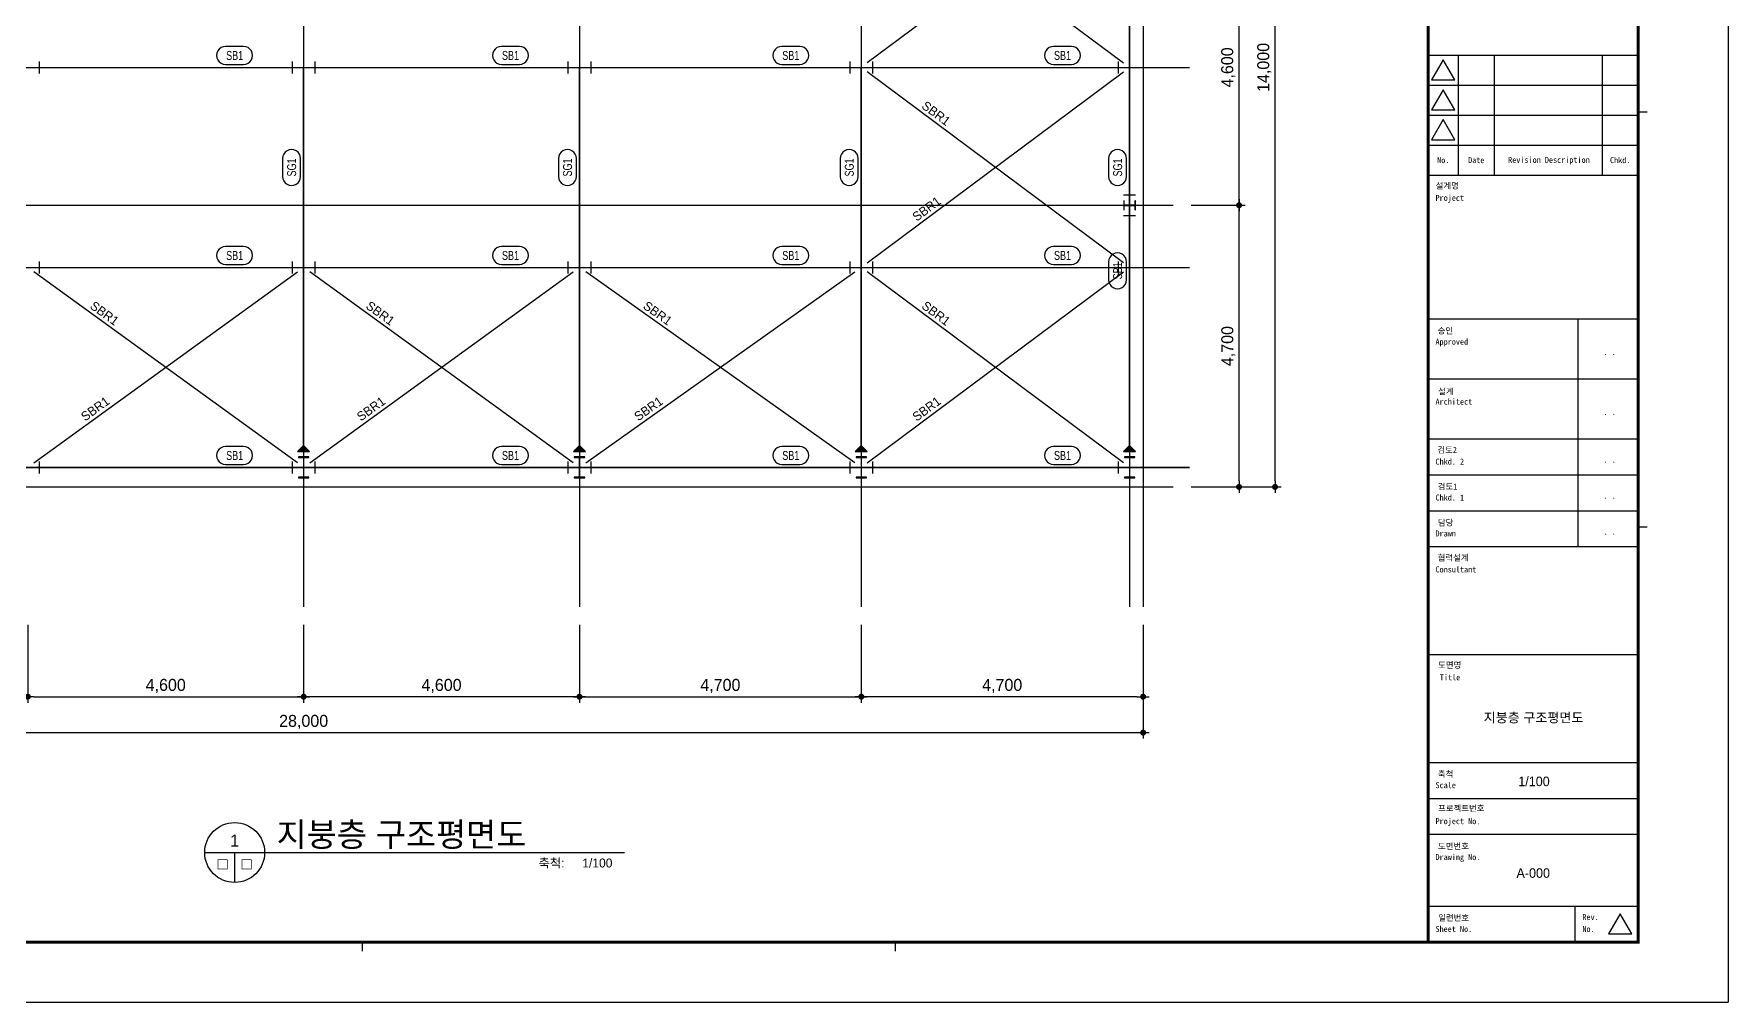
# Model space of a CAD drawing. Header units: millimetres. Extents: x 1296959 to 4552731, y -1798654 to -1542890.
# Drawn here: x 4440376 to 4468631, y -1631990 to -1615833 of the extents above; entities that cross this region are included whole.
import ezdxf
from ezdxf.enums import TextEntityAlignment as Align

# ---------------------------------------------------------------- set-up
doc = ezdxf.new("R2010")
doc.units = ezdxf.units.MM
doc.header["$LTSCALE"] = 100
doc.header["$PDMODE"] = 3
doc.header["$PDSIZE"] = 500
doc.linetypes.add('CEN', pattern=[62, 60, -1, 0, -1])
for name, color, linetype in [('G-AXIS-CEN', 1, 'CEN'), ('G-AXIS-DIM', 7, 'Continuous'), ('G-VIEW TITLE-SYM', 7, 'Continuous'), ('INDEX', 7, 'Continuous'), ('S-BRACE-ELE', 70, 'Continuous'), ('S-BRACE-SYM', 7, 'Continuous'), ('S-SBEAM SINGLE-LIN', 2, 'Continuous'), ('S-SBEAM-ELE', 7, 'Continuous'), ('S-SBEAM-SYM', 7, 'Continuous'), ('S-SCOLM-ELE', 7, 'Continuous'), ('지시선', 1, 'Continuous')]:
    doc.layers.add(name, color=color, linetype=linetype)
doc.layers.add('G-REGION-VIEW', color=145, linetype='Continuous', plot=False)
doc.styles.add('TEXT', font='')
doc.styles.add('나눔고딕', font='나눔고딕.ttf')
doc.styles.add('돋움체', font='gulim.ttc')
doc.styles.get('TEXT').set_extended_font_data('DotumChe')
doc.dimstyles.new('G-AXIS-DIM', dxfattribs={"dimtxt": 2, "dimasz": 1, "dimexe": 1, "dimexo": 1, "dimgap": 0.5, "dimtad": 1, "dimdec": 0, "dimzin": 0, "dimdsep": 46, "dimlunit": 6, "dimtxsty": '나눔고딕', "dimblk": 'DOT1', "dimcen": 1, "dimclrt": 3, "dimadec": 0, "dimazin": 0, "dimtfac": 1, "dimtdec": 0, "dimtix": 1, "dimtmove": 2, "dimatfit": 0, "dimfxl": 1, "dimtolj": 1, "dimtzin": 0, "dimarcsym": 2})

# ---------------------------------------------------------------- blocks, each defined once
blk = doc.blocks.new('DOT1')
blk.add_line((-1, 0), (1, 0))
at = {"color": 0, "linetype": 'ByBlock', "const_width": 0.5}
blk.add_lwpolyline([(-0.25, 0, 1), (0.25, 0, 1)], format="xyb", close=True, dxfattribs=at)
blk = doc.blocks.new('*D228')
at = {"layer": 'Defpoints', "color": 0, "transparency": 16777216}
for p in [(4430875, -1625593), (4458875, -1625593), (4458875, -1627493)]:
    blk.add_point(p, dxfattribs=at)
at = {"layer": 'G-AXIS-DIM', "color": 0, "lineweight": -2, "ltscale": 100, "transparency": 16777216}
for p, q in [((4430875, -1625693), (4430875, -1627593)), ((4458875, -1625693), (4458875, -1627593)), ((4430975, -1627493), (4458775, -1627493))]:
    blk.add_line(p, q, dxfattribs=at)
at = {"layer": 'G-AXIS-DIM', "color": 0, "linetype": 'ByBlock', "lineweight": -2, "transparency": 16777216, "xscale": 100, "yscale": 100, "zscale": 100, "rotation": 180}
blk.add_blockref('DOT1', (4430875, -1627493), dxfattribs=at)
at = {"layer": 'G-AXIS-DIM', "color": 0, "linetype": 'ByBlock', "lineweight": -2, "transparency": 16777216, "xscale": 100, "yscale": 100, "zscale": 100}
blk.add_blockref('DOT1', (4458875, -1627493), dxfattribs=at)
at = {"layer": 'G-AXIS-DIM', "color": 3, "transparency": 16777216, "insert": (4444875, -1627315), "char_height": 200, "attachment_point": 5, "style": '나눔고딕'}
blk.add_mtext('\\A1;28,000', dxfattribs=at)
blk = doc.blocks.new('*D232')
at = {"layer": 'Defpoints', "color": 0, "transparency": 16777216}
for p in [(4459575, -1609393), (4461075, -1609393), (4459575, -1623393)]:
    blk.add_point(p, dxfattribs=at)
at = {"layer": 'G-AXIS-DIM', "color": 0, "lineweight": -2, "ltscale": 100, "transparency": 16777216}
for p, q in [((4459675, -1609393), (4461175, -1609393)), ((4461075, -1623293), (4461075, -1609493)), ((4459675, -1623393), (4461175, -1623393))]:
    blk.add_line(p, q, dxfattribs=at)
at = {"layer": 'G-AXIS-DIM', "color": 0, "linetype": 'ByBlock', "lineweight": -2, "transparency": 16777216, "xscale": 100, "yscale": 100, "zscale": 100}
for p, rotation in [((4461075, -1609393), 90), ((4461075, -1623393), 270)]:
    blk.add_blockref('DOT1', p, dxfattribs=dict(at, rotation=rotation))
at = {"layer": 'G-AXIS-DIM', "color": 3, "transparency": 16777216, "insert": (4460897, -1616393), "char_height": 200, "attachment_point": 5, "rotation": 90, "style": '나눔고딕'}
blk.add_mtext('\\A1;14,000', dxfattribs=at)
blk = doc.blocks.new('*D237')
at = {"layer": 'Defpoints', "color": 0, "transparency": 16777216}
for p in [(4440275, -1625593), (4444875, -1625593), (4444875, -1626893)]:
    blk.add_point(p, dxfattribs=at)
at = {"layer": 'G-AXIS-DIM', "color": 0, "lineweight": -2, "ltscale": 100, "transparency": 16777216}
for p, q in [((4440275, -1625693), (4440275, -1626993)), ((4444875, -1625693), (4444875, -1626993)), ((4440375, -1626893), (4444775, -1626893))]:
    blk.add_line(p, q, dxfattribs=at)
at = {"layer": 'G-AXIS-DIM', "color": 0, "linetype": 'ByBlock', "lineweight": -2, "transparency": 16777216, "xscale": 100, "yscale": 100, "zscale": 100, "rotation": 180}
blk.add_blockref('DOT1', (4440275, -1626893), dxfattribs=at)
at = {"layer": 'G-AXIS-DIM', "color": 0, "linetype": 'ByBlock', "lineweight": -2, "transparency": 16777216, "xscale": 100, "yscale": 100, "zscale": 100}
blk.add_blockref('DOT1', (4444875, -1626893), dxfattribs=at)
at = {"layer": 'G-AXIS-DIM', "color": 3, "transparency": 16777216, "insert": (4442575, -1626715), "char_height": 200, "attachment_point": 5, "style": '나눔고딕'}
blk.add_mtext('\\A1;4,600', dxfattribs=at)
blk = doc.blocks.new('*D238')
at = {"layer": 'Defpoints', "color": 0, "transparency": 16777216}
for p in [(4449475, -1625593), (4454175, -1625593), (4454175, -1626893)]:
    blk.add_point(p, dxfattribs=at)
at = {"layer": 'G-AXIS-DIM', "color": 0, "lineweight": -2, "ltscale": 100, "transparency": 16777216}
for p, q in [((4449475, -1625693), (4449475, -1626993)), ((4454175, -1625693), (4454175, -1626993)), ((4449575, -1626893), (4454075, -1626893))]:
    blk.add_line(p, q, dxfattribs=at)
at = {"layer": 'G-AXIS-DIM', "color": 0, "linetype": 'ByBlock', "lineweight": -2, "transparency": 16777216, "xscale": 100, "yscale": 100, "zscale": 100, "rotation": 180}
blk.add_blockref('DOT1', (4449475, -1626893), dxfattribs=at)
at = {"layer": 'G-AXIS-DIM', "color": 0, "linetype": 'ByBlock', "lineweight": -2, "transparency": 16777216, "xscale": 100, "yscale": 100, "zscale": 100}
blk.add_blockref('DOT1', (4454175, -1626893), dxfattribs=at)
at = {"layer": 'G-AXIS-DIM', "color": 3, "transparency": 16777216, "insert": (4451825, -1626715), "char_height": 200, "attachment_point": 5, "style": '나눔고딕'}
blk.add_mtext('\\A1;4,700', dxfattribs=at)
blk = doc.blocks.new('*D239')
at = {"layer": 'Defpoints', "color": 0, "transparency": 16777216}
for p in [(4454175, -1625593), (4458875, -1625593), (4454175, -1626893)]:
    blk.add_point(p, dxfattribs=at)
at = {"layer": 'G-AXIS-DIM', "color": 0, "lineweight": -2, "ltscale": 100, "transparency": 16777216}
for p, q in [((4454175, -1625693), (4454175, -1626993)), ((4458875, -1625693), (4458875, -1626993)), ((4458775, -1626893), (4454275, -1626893))]:
    blk.add_line(p, q, dxfattribs=at)
at = {"layer": 'G-AXIS-DIM', "color": 0, "linetype": 'ByBlock', "lineweight": -2, "transparency": 16777216, "xscale": 100, "yscale": 100, "zscale": 100, "rotation": 180}
blk.add_blockref('DOT1', (4454175, -1626893), dxfattribs=at)
at = {"layer": 'G-AXIS-DIM', "color": 0, "linetype": 'ByBlock', "lineweight": -2, "transparency": 16777216, "xscale": 100, "yscale": 100, "zscale": 100}
blk.add_blockref('DOT1', (4458875, -1626893), dxfattribs=at)
at = {"layer": 'G-AXIS-DIM', "color": 3, "transparency": 16777216, "insert": (4456525, -1626715), "char_height": 200, "attachment_point": 5, "style": '나눔고딕'}
blk.add_mtext('\\A1;4,700', dxfattribs=at)
blk = doc.blocks.new('*D240')
at = {"layer": 'Defpoints', "color": 0, "transparency": 16777216}
for p in [(4444875, -1625593), (4449475, -1625593), (4444875, -1626893)]:
    blk.add_point(p, dxfattribs=at)
at = {"layer": 'G-AXIS-DIM', "color": 0, "lineweight": -2, "ltscale": 100, "transparency": 16777216}
for p, q in [((4444875, -1625693), (4444875, -1626993)), ((4449475, -1625693), (4449475, -1626993)), ((4449375, -1626893), (4444975, -1626893))]:
    blk.add_line(p, q, dxfattribs=at)
at = {"layer": 'G-AXIS-DIM', "color": 0, "linetype": 'ByBlock', "lineweight": -2, "transparency": 16777216, "xscale": 100, "yscale": 100, "zscale": 100, "rotation": 180}
blk.add_blockref('DOT1', (4444875, -1626893), dxfattribs=at)
at = {"layer": 'G-AXIS-DIM', "color": 0, "linetype": 'ByBlock', "lineweight": -2, "transparency": 16777216, "xscale": 100, "yscale": 100, "zscale": 100}
blk.add_blockref('DOT1', (4449475, -1626893), dxfattribs=at)
at = {"layer": 'G-AXIS-DIM', "color": 3, "transparency": 16777216, "insert": (4447175, -1626715), "char_height": 200, "attachment_point": 5, "style": '나눔고딕'}
blk.add_mtext('\\A1;4,600', dxfattribs=at)
blk = doc.blocks.new('*D241')
at = {"layer": 'Defpoints', "color": 0, "transparency": 16777216}
for p in [(4459575, -1614093), (4460475, -1614093), (4459575, -1618693)]:
    blk.add_point(p, dxfattribs=at)
at = {"layer": 'G-AXIS-DIM', "color": 0, "lineweight": -2, "ltscale": 100, "transparency": 16777216}
for p, q in [((4459675, -1614093), (4460575, -1614093)), ((4460475, -1618593), (4460475, -1614193)), ((4459675, -1618693), (4460575, -1618693))]:
    blk.add_line(p, q, dxfattribs=at)
at = {"layer": 'G-AXIS-DIM', "color": 0, "linetype": 'ByBlock', "lineweight": -2, "transparency": 16777216, "xscale": 100, "yscale": 100, "zscale": 100}
for p, rotation in [((4460475, -1614093), 90), ((4460475, -1618693), 270)]:
    blk.add_blockref('DOT1', p, dxfattribs=dict(at, rotation=rotation))
at = {"layer": 'G-AXIS-DIM', "color": 3, "transparency": 16777216, "insert": (4460296, -1616393), "char_height": 200, "attachment_point": 5, "rotation": 90, "style": '나눔고딕'}
blk.add_mtext('\\A1;4,600', dxfattribs=at)
blk = doc.blocks.new('*D242')
at = {"layer": 'Defpoints', "color": 0, "transparency": 16777216}
for p in [(4459575, -1618693), (4460475, -1618693), (4459575, -1623393)]:
    blk.add_point(p, dxfattribs=at)
at = {"layer": 'G-AXIS-DIM', "color": 0, "lineweight": -2, "ltscale": 100, "transparency": 16777216}
for p, q in [((4459675, -1618693), (4460575, -1618693)), ((4460475, -1623293), (4460475, -1618793)), ((4459675, -1623393), (4460575, -1623393))]:
    blk.add_line(p, q, dxfattribs=at)
at = {"layer": 'G-AXIS-DIM', "color": 0, "linetype": 'ByBlock', "lineweight": -2, "transparency": 16777216, "xscale": 100, "yscale": 100, "zscale": 100}
for p, rotation in [((4460475, -1618693), 90), ((4460475, -1623393), 270)]:
    blk.add_blockref('DOT1', p, dxfattribs=dict(at, rotation=rotation))
at = {"layer": 'G-AXIS-DIM', "color": 3, "transparency": 16777216, "insert": (4460297, -1621043), "char_height": 200, "attachment_point": 5, "rotation": 90, "style": '나눔고딕'}
blk.add_mtext('\\A1;4,700', dxfattribs=at)
blk = doc.blocks.new('S-SYMBLOCK FRAENDREL-SINGLE-FIX-00', base_point=(129850, 24300))
at = {"layer": 'S-SBEAM-SYM', "ltscale": 100}
h = blk.add_hatch(color=256, dxfattribs=at)
h.dxf.hatch_style = 1
h.paths.add_polyline_path([(129850, 24300), (129750, 24400), (129750, 24200)])
at = {"layer": 'S-SBEAM-ELE', "ltscale": 100}
blk.add_lwpolyline([(129850, 24300), (129750, 24400), (129750, 24200), (129850, 24300)], dxfattribs=at)
blk = doc.blocks.new('S-FRAENDREL-SINGLE-PIN-SYM 01', base_point=(129750, 23768))
at = {"layer": '지시선', "ltscale": 100}
blk.add_line((129750, 23868), (129750, 23668), dxfattribs=at)
blk = doc.blocks.new('S-MEMBER GROUP-SYM 03', base_point=(33216.66, -59858.99))
blk.add_lwpolyline([(33215.16, -59860.49), (33218.15, -59860.49, 1.003005), (33218.15, -59857.49), (33215.16, -59857.49, 1.003005), (33215.16, -59860.49, 1)], format="xyb")
at = {"color": 3, "style": '나눔고딕', "width": 0.75}
blk.add_attdef('□', text='', height=1.5, dxfattribs=at).set_placement((33216.66, -59858.99), align=Align.MIDDLE_CENTER)
blk = doc.blocks.new('S-MEMBER GROUP-SYM 11', base_point=(59725, 17575))
at = {"color": 3, "ltscale": 10000, "style": '나눔고딕'}
blk.add_attdef('□', text='', height=1.5, dxfattribs=at).set_placement((59725, 17575), align=Align.MIDDLE_CENTER)
blk = doc.blocks.new('G-VIEW TITLE-SYM 03', base_point=(235, 70))
for p, q in [((230, 70), (240, 70)), ((235, 70), (235, 65)), ((240, 70), (300, 70))]:
    blk.add_line(p, q)
blk.add_circle((235, 70), 5)
at = {"color": 3, "linetype": 'Continuous', "style": '나눔고딕'}
blk.add_text('축척:', height=1.5, dxfattribs=at).set_placement((290, 69), align=Align.TOP_RIGHT)
blk.add_attdef('ㅁㅁㅁㅁ', (242, 71), '', height=4, dxfattribs=at)
for height, p in [(2, (235, 72)), (1.5, (233, 68)), (1.5, (237, 68))]:
    blk.add_attdef('ㅁㅁ', text='', height=height, dxfattribs=at).set_placement(p, align=Align.MIDDLE_CENTER)
blk.add_attdef('ㅁㅁ', text='', height=1.5, dxfattribs=at).set_placement((298, 69), align=Align.TOP_RIGHT)

msp = doc.modelspace()

# ---------------------------------------------------------------- linework, layer by layer
at = {"color": 5}
for p in [(4468630.99, -1602289.74), (4426580.99, -1631989.74)]:
    msp.add_line(p, (4468630.99, -1631989.74), dxfattribs=at)
for p, q in [((4463630.99, -1616189.74), (4467130.99, -1616189.74)), ((4463880.99, -1616264.74), (4463685.99, -1616601.74)), ((4464075.99, -1616601.74), (4463880.99, -1616264.74)), ((4464130.99, -1616189.74), (4464130.99, -1618189.74)), ((4464730.99, -1616189.74), (4464730.99, -1618189.74)), ((4466530.99, -1616189.74), (4466530.99, -1618189.74)), ((4463630.99, -1616689.74), (4467130.99, -1616689.74)), ((4463685.99, -1616601.74), (4464075.99, -1616601.74)), ((4463880.99, -1616764.74), (4463685.99, -1617101.74)), ((4464075.99, -1617101.74), (4463880.99, -1616764.74)), ((4463630.99, -1617189.74), (4467130.99, -1617189.74)), ((4463685.99, -1617101.74), (4464075.99, -1617101.74)), ((4463880.99, -1617264.74), (4463685.99, -1617601.74)), ((4464075.99, -1617601.74), (4463880.99, -1617264.74)), ((4467280.99, -1617139.74), (4467130.99, -1617139.74)), ((4463630.99, -1617689.74), (4467130.99, -1617689.74)), ((4463685.99, -1617601.74), (4464075.99, -1617601.74)), ((4463630.99, -1618189.74), (4467130.99, -1618189.74)), ((4463630.99, -1620589.74), (4467130.99, -1620589.74)), ((4466130.99, -1624389.74), (4466130.99, -1620589.74)), ((4463630.99, -1621589.74), (4467130.99, -1621589.74)), ((4463630.99, -1622589.74), (4467130.99, -1622589.74)), ((4463630.99, -1623189.74), (4467130.99, -1623189.74)), ((4463630.99, -1623789.74), (4467130.99, -1623789.74)), ((4467280.99, -1624064.74), (4467130.99, -1624064.74)), ((4463630.99, -1624389.74), (4467130.99, -1624389.74)), ((4463630.99, -1626189.74), (4467130.99, -1626189.74)), ((4463630.99, -1627989.74), (4467130.99, -1627989.74)), ((4463630.99, -1628589.74), (4467130.99, -1628589.74)), ((4463630.99, -1629189.74), (4467130.99, -1629189.74)), ((4463630.99, -1630389.74), (4467130.99, -1630389.74)), ((4466080.99, -1630989.74), (4466080.99, -1630389.74)), ((4466830.99, -1630514.74), (4466635.99, -1630851.74)), ((4467025.99, -1630851.74), (4466830.99, -1630514.74)), ((4466635.99, -1630851.74), (4467025.99, -1630851.74)), ((4445855.99, -1631139.74), (4445855.99, -1630989.74)), ((4454743.99, -1631139.74), (4454743.99, -1630989.74))]:
    msp.add_line(p, q)
at = {"color": 3, "const_width": 50}
msp.add_lwpolyline([(4467130.99, -1630989.74), (4428080.99, -1630989.74), (4428080.99, -1603289.74), (4467130.99, -1603289.74)], close=True, dxfattribs=at)
msp.add_lwpolyline([(4463630.99, -1630989.74), (4463630.99, -1603289.74)], dxfattribs=at)
at = {"layer": 'G-AXIS-CEN', "ltscale": 100}
for p, q in [((4444874.56, -1607393.21), (4444874.56, -1625393.21)), ((4449474.56, -1607393.21), (4449474.56, -1625393.21)), ((4454174.56, -1607393.21), (4454174.56, -1625393.21)), ((4458649.56, -1607393.21), (4458649.56, -1625393.21)), ((4458874.56, -1607393.21), (4458874.56, -1625393.21)), ((4458649.56, -1613093.21), (4458649.56, -1619693.21)), ((4434574.56, -1616393.21), (4441274.56, -1616393.21)), ((4439274.56, -1616393.21), (4445874.56, -1616393.21)), ((4443874.56, -1616393.21), (4450474.56, -1616393.21)), ((4448474.56, -1616393.21), (4455174.56, -1616393.21)), ((4453174.56, -1616393.21), (4459649.56, -1616393.21)), ((4458649.56, -1617693.21), (4458649.56, -1624068.21)), ((4430374.56, -1618693.21), (4459374.56, -1618693.21)), ((4434574.56, -1619730.71), (4441274.56, -1619730.71)), ((4439274.56, -1619730.71), (4445874.56, -1619730.71)), ((4443874.56, -1619730.71), (4450474.56, -1619730.71)), ((4448474.56, -1619730.71), (4455174.56, -1619730.71)), ((4453174.56, -1619730.71), (4459649.56, -1619730.71)), ((4430374.56, -1623068.21), (4459374.56, -1623068.21)), ((4434574.56, -1623068.21), (4441274.56, -1623068.21)), ((4441274.56, -1623068.21), (4434574.56, -1623068.21)), ((4439274.56, -1623068.21), (4445874.56, -1623068.21)), ((4445874.56, -1623068.21), (4439274.56, -1623068.21)), ((4443874.56, -1623068.21), (4450474.56, -1623068.21)), ((4450474.56, -1623068.21), (4443874.56, -1623068.21)), ((4448474.56, -1623068.21), (4455174.56, -1623068.21)), ((4455174.56, -1623068.21), (4448474.56, -1623068.21)), ((4453174.56, -1623068.21), (4459649.56, -1623068.21)), ((4459649.56, -1623068.21), (4453174.56, -1623068.21)), ((4430374.56, -1623393.21), (4459374.56, -1623393.21))]:
    msp.add_line(p, q, dxfattribs=at)
at = {"layer": 'G-REGION-VIEW', "ltscale": 100}
msp.add_lwpolyline([(4428080.99, -1630989.74), (4467130.99, -1630989.74), (4467130.99, -1603289.74), (4428080.99, -1603289.74)], close=True, dxfattribs=at)
at = {"layer": 'S-BRACE-ELE', "ltscale": 100}
for p, q in [((4458549, -1613130.71), (4454275.12, -1616318.21)), ((4454275.12, -1613130.71), (4458549, -1616318.21)), ((4458549, -1619655.71), (4454275.12, -1616468.21)), ((4454275.12, -1619655.71), (4458549, -1616468.21)), ((4444771.19, -1622993.21), (4440377.93, -1619805.71)), ((4440377.93, -1622993.21), (4444771.19, -1619805.71)), ((4444977.93, -1622993.21), (4449371.19, -1619805.71)), ((4449371.19, -1622993.21), (4444977.93, -1619805.71)), ((4454068.94, -1622993.21), (4449580.18, -1619805.71)), ((4449580.18, -1622993.21), (4454068.94, -1619805.71)), ((4454275.12, -1622993.21), (4458549, -1619805.71)), ((4458549, -1622993.21), (4454275.12, -1619805.71))]:
    msp.add_line(p, q, dxfattribs=at)
at = {"layer": 'S-SBEAM SINGLE-LIN', "ltscale": 100}
for p, q in [((4444874.56, -1610086.31), (4444874.56, -1616393.21)), ((4449474.56, -1610086.31), (4449474.56, -1616393.21)), ((4454174.56, -1610086.31), (4454174.56, -1616393.21)), ((4458649.56, -1610086.31), (4458649.56, -1616393.21)), ((4458649.56, -1618518.21), (4458649.56, -1614268.21)), ((4440462.06, -1616393.21), (4444687.06, -1616393.21)), ((4444874.56, -1622700.11), (4444874.56, -1616393.21)), ((4445062.06, -1616393.21), (4449287.06, -1616393.21)), ((4449474.56, -1622700.11), (4449474.56, -1616393.21)), ((4449662.06, -1616393.21), (4453987.06, -1616393.21)), ((4454174.56, -1622700.11), (4454174.56, -1616393.21)), ((4454362.06, -1616393.21), (4458462.06, -1616393.21)), ((4458649.56, -1622700.11), (4458649.56, -1616393.21)), ((4458649.56, -1622793.21), (4458649.56, -1618868.21)), ((4440462.06, -1619730.71), (4444687.06, -1619730.71)), ((4445062.06, -1619730.71), (4449287.06, -1619730.71)), ((4449662.06, -1619730.71), (4453987.06, -1619730.71)), ((4454362.06, -1619730.71), (4458462.06, -1619730.71)), ((4440462.06, -1623068.21), (4444687.06, -1623068.21)), ((4440462.06, -1623068.21), (4444687.06, -1623068.21)), ((4445062.06, -1623068.21), (4449287.06, -1623068.21)), ((4445062.06, -1623068.21), (4449287.06, -1623068.21)), ((4449662.06, -1623068.21), (4453987.06, -1623068.21)), ((4449662.06, -1623068.21), (4453987.06, -1623068.21)), ((4454362.06, -1623068.21), (4458462.06, -1623068.21)), ((4454362.06, -1623068.21), (4458462.06, -1623068.21))]:
    msp.add_line(p, q, dxfattribs=at)
at = {"layer": 'S-SCOLM-ELE', "ltscale": 100}
for p, q in [((4458561.56, -1618618.21), (4458552.56, -1618618.21)), ((4458552.56, -1618618.21), (4458552.56, -1618768.21)), ((4458561.56, -1618690.21), (4458561.56, -1618618.21)), ((4458737.56, -1618690.21), (4458561.56, -1618690.21)), ((4458561.56, -1618696.21), (4458737.56, -1618696.21)), ((4458561.56, -1618768.21), (4458561.56, -1618696.21)), ((4458746.56, -1618618.21), (4458737.56, -1618618.21)), ((4458737.56, -1618618.21), (4458737.56, -1618690.21)), ((4458737.56, -1618696.21), (4458737.56, -1618768.21)), ((4458746.56, -1618768.21), (4458746.56, -1618618.21)), ((4458552.56, -1618768.21), (4458561.56, -1618768.21)), ((4458737.56, -1618768.21), (4458746.56, -1618768.21)), ((4444787.06, -1622893.21), (4444787.06, -1622904.21)), ((4444962.06, -1622893.21), (4444787.06, -1622893.21)), ((4444787.06, -1622904.21), (4444871.06, -1622904.21)), ((4444871.06, -1622904.21), (4444871.06, -1623232.21)), ((4444878.06, -1622904.21), (4444962.06, -1622904.21)), ((4444878.06, -1623232.21), (4444878.06, -1622904.21)), ((4444962.06, -1622904.21), (4444962.06, -1622893.21)), ((4449387.06, -1622893.21), (4449387.06, -1622904.21)), ((4449562.06, -1622893.21), (4449387.06, -1622893.21)), ((4449387.06, -1622904.21), (4449471.06, -1622904.21)), ((4449471.06, -1622904.21), (4449471.06, -1623232.21)), ((4449478.06, -1622904.21), (4449562.06, -1622904.21)), ((4449478.06, -1623232.21), (4449478.06, -1622904.21)), ((4449562.06, -1622904.21), (4449562.06, -1622893.21)), ((4454087.06, -1622893.21), (4454087.06, -1622904.21)), ((4454262.06, -1622893.21), (4454087.06, -1622893.21)), ((4454087.06, -1622904.21), (4454171.06, -1622904.21)), ((4454171.06, -1622904.21), (4454171.06, -1623232.21)), ((4454178.06, -1622904.21), (4454262.06, -1622904.21)), ((4454178.06, -1623232.21), (4454178.06, -1622904.21)), ((4454262.06, -1622904.21), (4454262.06, -1622893.21)), ((4458562.06, -1622893.21), (4458562.06, -1622904.21)), ((4458737.06, -1622893.21), (4458562.06, -1622893.21)), ((4458562.06, -1622904.21), (4458646.06, -1622904.21)), ((4458646.06, -1622904.21), (4458646.06, -1623232.21)), ((4458653.06, -1622904.21), (4458737.06, -1622904.21)), ((4458653.06, -1623232.21), (4458653.06, -1622904.21)), ((4458737.06, -1622904.21), (4458737.06, -1622893.21)), ((4444787.06, -1623232.21), (4444787.06, -1623243.21)), ((4444871.06, -1623232.21), (4444787.06, -1623232.21)), ((4444962.06, -1623232.21), (4444878.06, -1623232.21)), ((4444962.06, -1623243.21), (4444962.06, -1623232.21)), ((4449387.06, -1623232.21), (4449387.06, -1623243.21)), ((4449471.06, -1623232.21), (4449387.06, -1623232.21)), ((4449562.06, -1623232.21), (4449478.06, -1623232.21)), ((4449562.06, -1623243.21), (4449562.06, -1623232.21)), ((4454087.06, -1623232.21), (4454087.06, -1623243.21)), ((4454171.06, -1623232.21), (4454087.06, -1623232.21)), ((4454262.06, -1623232.21), (4454178.06, -1623232.21)), ((4454262.06, -1623243.21), (4454262.06, -1623232.21)), ((4458562.06, -1623232.21), (4458562.06, -1623243.21)), ((4458646.06, -1623232.21), (4458562.06, -1623232.21)), ((4458737.06, -1623232.21), (4458653.06, -1623232.21)), ((4458737.06, -1623243.21), (4458737.06, -1623232.21)), ((4444787.06, -1623243.21), (4444962.06, -1623243.21)), ((4449387.06, -1623243.21), (4449562.06, -1623243.21)), ((4454087.06, -1623243.21), (4454262.06, -1623243.21)), ((4458562.06, -1623243.21), (4458737.06, -1623243.21))]:
    msp.add_line(p, q, dxfattribs=at)

# ---------------------------------------------------------------- block references
at = {"layer": 'G-VIEW TITLE-SYM', "ltscale": 100}
ref = msp.add_blockref('G-VIEW TITLE-SYM 03', (4443724.56, -1629493.21), dxfattribs=dict(at, xscale=100, yscale=100, zscale=100))
ref.add_attrib('ㅁㅁㅁㅁ', '지붕층 구조평면도', (4444424.56, -1629393.21), dxfattribs={"layer": '0', "color": 3, "linetype": 'Continuous', "height": 400, "style": '나눔고딕'})
ref.add_attrib('ㅁㅁ', '1', dxfattribs={"layer": '0', "color": 3, "linetype": 'Continuous', "height": 200, "style": '나눔고딕'}).set_placement((4443724.56, -1629293.21), align=Align.MIDDLE_CENTER)
ref.add_attrib('ㅁㅁ', '□', dxfattribs={"layer": '0', "color": 3, "linetype": 'Continuous', "height": 150, "style": '나눔고딕'}).set_placement((4443524.56, -1629693.21), align=Align.MIDDLE_CENTER)
ref.add_attrib('ㅁㅁ', '□', dxfattribs={"layer": '0', "color": 3, "linetype": 'Continuous', "height": 150, "style": '나눔고딕'}).set_placement((4443924.56, -1629693.21), align=Align.MIDDLE_CENTER)
ref.add_attrib('ㅁㅁ', '1/100', dxfattribs={"layer": '0', "color": 3, "linetype": 'Continuous', "height": 150, "style": '나눔고딕'}).set_placement((4450024.56, -1629593.21), align=Align.TOP_RIGHT)
at = {"layer": 'INDEX', "ltscale": 100, "rotation": 90}
for p in [(4444874.56, -1622700.11), (4449474.56, -1622700.11), (4454174.56, -1622700.11), (4458649.56, -1622700.11)]:
    msp.add_blockref('S-SYMBLOCK FRAENDREL-SINGLE-FIX-00', p, dxfattribs=at)
at = {"layer": 'S-BRACE-SYM', "ltscale": 100}
ref = msp.add_blockref('S-MEMBER GROUP-SYM 11', (4455422.9, -1617158.75), dxfattribs=dict(at, xscale=99.99999999907776, yscale=99.99999999907776, zscale=99.99999999907776, rotation=323.2840539210336))
ref.add_attrib('PD1', 'SBR1', dxfattribs={"layer": '0', "color": 3, "ltscale": 10000, "height": 150, "rotation": 323.284054, "style": '나눔고딕'}).set_placement((4455422.9, -1617158.75), align=Align.MIDDLE_CENTER)
ref = msp.add_blockref('S-MEMBER GROUP-SYM 11', (4455264.29, -1618752.5), dxfattribs=dict(at, xscale=99.9999999990778, yscale=99.9999999990778, zscale=99.9999999990778, rotation=36.71594607896644))
ref.add_attrib('PD1', 'SBR1', dxfattribs={"layer": '0', "color": 3, "ltscale": 10000, "height": 150, "rotation": 36.715946, "style": '나눔고딕'}).set_placement((4455264.29, -1618752.5), align=Align.MIDDLE_CENTER)
ref = msp.add_blockref('S-MEMBER GROUP-SYM 11', (4441554.14, -1620495.22), dxfattribs=dict(at, xscale=100.0000000026521, yscale=100.0000000026521, zscale=100.0000000026521, rotation=324.0374827422983))
ref.add_attrib('PD1', 'SBR1', dxfattribs={"layer": '0', "color": 3, "ltscale": 10000, "height": 150, "rotation": 324.037483, "style": '나눔고딕'}).set_placement((4441554.14, -1620495.22), align=Align.MIDDLE_CENTER)
ref = msp.add_blockref('S-MEMBER GROUP-SYM 11', (4446154.14, -1620495.22), dxfattribs=dict(at, xscale=100.0000000026521, yscale=100.0000000026521, zscale=100.0000000026521, rotation=324.0374827422983))
ref.add_attrib('PD1', 'SBR1', dxfattribs={"layer": '0', "color": 3, "ltscale": 10000, "height": 150, "rotation": 324.037483, "style": '나눔고딕'}).set_placement((4446154.14, -1620495.22), align=Align.MIDDLE_CENTER)
ref = msp.add_blockref('S-MEMBER GROUP-SYM 11', (4450779.17, -1620494.43), dxfattribs=dict(at, xscale=100.000000000706, yscale=100.000000000706, zscale=100.000000000706, rotation=324.621195906156))
ref.add_attrib('PD1', 'SBR1', dxfattribs={"layer": '0', "color": 3, "ltscale": 10000, "height": 150, "rotation": 324.621196, "style": '나눔고딕'}).set_placement((4450779.17, -1620494.43), align=Align.MIDDLE_CENTER)
ref = msp.add_blockref('S-MEMBER GROUP-SYM 11', (4455422.9, -1620496.25), dxfattribs=dict(at, xscale=99.99999999907776, yscale=99.99999999907776, zscale=99.99999999907776, rotation=323.2840539210336))
ref.add_attrib('PD1', 'SBR1', dxfattribs={"layer": '0', "color": 3, "ltscale": 10000, "height": 150, "rotation": 323.284054, "style": '나눔고딕'}).set_placement((4455422.9, -1620496.25), align=Align.MIDDLE_CENTER)
ref = msp.add_blockref('S-MEMBER GROUP-SYM 11', (4441398.35, -1622088.97), dxfattribs=dict(at, xscale=100.0000000025838, yscale=100.0000000025838, zscale=100.0000000025838, rotation=35.96251725764775))
ref.add_attrib('PD1', 'SBR1', dxfattribs={"layer": '0', "color": 3, "ltscale": 10000, "height": 150, "rotation": 35.962517, "style": '나눔고딕'}).set_placement((4441398.35, -1622088.97), align=Align.MIDDLE_CENTER)
ref = msp.add_blockref('S-MEMBER GROUP-SYM 11', (4445998.35, -1622088.97), dxfattribs=dict(at, xscale=100.0000000025838, yscale=100.0000000025838, zscale=100.0000000025838, rotation=35.96251725764775))
ref.add_attrib('PD1', 'SBR1', dxfattribs={"layer": '0', "color": 3, "ltscale": 10000, "height": 150, "rotation": 35.962517, "style": '나눔고딕'}).set_placement((4445998.35, -1622088.97), align=Align.MIDDLE_CENTER)
ref = msp.add_blockref('S-MEMBER GROUP-SYM 11', (4450625.57, -1622088.18), dxfattribs=dict(at, xscale=100.000000000706, yscale=100.000000000706, zscale=100.000000000706, rotation=35.37880409384408))
ref.add_attrib('PD1', 'SBR1', dxfattribs={"layer": '0', "color": 3, "ltscale": 10000, "height": 150, "rotation": 35.378804, "style": '나눔고딕'}).set_placement((4450625.57, -1622088.18), align=Align.MIDDLE_CENTER)
ref = msp.add_blockref('S-MEMBER GROUP-SYM 11', (4455264.29, -1622090), dxfattribs=dict(at, xscale=99.9999999990778, yscale=99.9999999990778, zscale=99.9999999990778, rotation=36.71594607896644))
ref.add_attrib('PD1', 'SBR1', dxfattribs={"layer": '0', "color": 3, "ltscale": 10000, "height": 150, "rotation": 36.715946, "style": '나눔고딕'}).set_placement((4455264.29, -1622090), align=Align.MIDDLE_CENTER)
at = {"layer": 'S-SBEAM-SYM', "ltscale": 100}
ref = msp.add_blockref('S-MEMBER GROUP-SYM 03', (4443724.56, -1616193.21), dxfattribs=dict(at, xscale=100, yscale=100, zscale=100))
ref.add_attrib('FG1', 'SB1', dxfattribs={"layer": '0', "color": 3, "height": 150, "style": '나눔고딕', "width": 0.75}).set_placement((4443724.56, -1616193.21), align=Align.MIDDLE_CENTER)
ref = msp.add_blockref('S-MEMBER GROUP-SYM 03', (4448324.56, -1616193.21), dxfattribs=dict(at, xscale=100, yscale=100, zscale=100))
ref.add_attrib('FG1', 'SB1', dxfattribs={"layer": '0', "color": 3, "height": 150, "style": '나눔고딕', "width": 0.75}).set_placement((4448324.56, -1616193.21), align=Align.MIDDLE_CENTER)
ref = msp.add_blockref('S-MEMBER GROUP-SYM 03', (4452999.56, -1616193.21), dxfattribs=dict(at, xscale=100, yscale=100, zscale=100))
ref.add_attrib('FG1', 'SB1', dxfattribs={"layer": '0', "color": 3, "height": 150, "style": '나눔고딕', "width": 0.75}).set_placement((4452999.56, -1616193.21), align=Align.MIDDLE_CENTER)
ref = msp.add_blockref('S-MEMBER GROUP-SYM 03', (4457530.81, -1616193.21), dxfattribs=dict(at, xscale=100, yscale=100, zscale=100))
ref.add_attrib('FG1', 'SB1', dxfattribs={"layer": '0', "color": 3, "height": 150, "style": '나눔고딕', "width": 0.75}).set_placement((4457530.81, -1616193.21), align=Align.MIDDLE_CENTER)
ref = msp.add_blockref('S-MEMBER GROUP-SYM 03', (4444674.56, -1618061.96), dxfattribs=dict(at, xscale=100, yscale=100, zscale=100, rotation=90))
ref.add_attrib('FG1', 'SG1', dxfattribs={"layer": '0', "color": 3, "height": 150, "rotation": 90, "style": '나눔고딕', "width": 0.75}).set_placement((4444674.56, -1618061.96), align=Align.MIDDLE_CENTER)
ref = msp.add_blockref('S-MEMBER GROUP-SYM 03', (4449274.56, -1618061.96), dxfattribs=dict(at, xscale=100, yscale=100, zscale=100, rotation=90))
ref.add_attrib('FG1', 'SG1', dxfattribs={"layer": '0', "color": 3, "height": 150, "rotation": 90, "style": '나눔고딕', "width": 0.75}).set_placement((4449274.56, -1618061.96), align=Align.MIDDLE_CENTER)
ref = msp.add_blockref('S-MEMBER GROUP-SYM 03', (4453974.56, -1618061.96), dxfattribs=dict(at, xscale=100, yscale=100, zscale=100, rotation=90))
ref.add_attrib('FG1', 'SG1', dxfattribs={"layer": '0', "color": 3, "height": 150, "rotation": 90, "style": '나눔고딕', "width": 0.75}).set_placement((4453974.56, -1618061.96), align=Align.MIDDLE_CENTER)
ref = msp.add_blockref('S-MEMBER GROUP-SYM 03', (4458449.56, -1618061.96), dxfattribs=dict(at, xscale=100, yscale=100, zscale=100, rotation=90))
ref.add_attrib('FG1', 'SG1', dxfattribs={"layer": '0', "color": 3, "height": 150, "rotation": 90, "style": '나눔고딕', "width": 0.75}).set_placement((4458449.56, -1618061.96), align=Align.MIDDLE_CENTER)
ref = msp.add_blockref('S-MEMBER GROUP-SYM 03', (4443724.56, -1619530.71), dxfattribs=dict(at, xscale=100, yscale=100, zscale=100))
ref.add_attrib('FG1', 'SB1', dxfattribs={"layer": '0', "color": 3, "height": 150, "style": '나눔고딕', "width": 0.75}).set_placement((4443724.56, -1619530.71), align=Align.MIDDLE_CENTER)
ref = msp.add_blockref('S-MEMBER GROUP-SYM 03', (4448324.56, -1619530.71), dxfattribs=dict(at, xscale=100, yscale=100, zscale=100))
ref.add_attrib('FG1', 'SB1', dxfattribs={"layer": '0', "color": 3, "height": 150, "style": '나눔고딕', "width": 0.75}).set_placement((4448324.56, -1619530.71), align=Align.MIDDLE_CENTER)
ref = msp.add_blockref('S-MEMBER GROUP-SYM 03', (4452999.56, -1619530.71), dxfattribs=dict(at, xscale=100, yscale=100, zscale=100))
ref.add_attrib('FG1', 'SB1', dxfattribs={"layer": '0', "color": 3, "height": 150, "style": '나눔고딕', "width": 0.75}).set_placement((4452999.56, -1619530.71), align=Align.MIDDLE_CENTER)
ref = msp.add_blockref('S-MEMBER GROUP-SYM 03', (4457530.81, -1619530.71), dxfattribs=dict(at, xscale=100, yscale=100, zscale=100))
ref.add_attrib('FG1', 'SB1', dxfattribs={"layer": '0', "color": 3, "height": 150, "style": '나눔고딕', "width": 0.75}).set_placement((4457530.81, -1619530.71), align=Align.MIDDLE_CENTER)
ref = msp.add_blockref('S-MEMBER GROUP-SYM 03', (4458449.56, -1619786.96), dxfattribs=dict(at, xscale=100, yscale=100, zscale=100, rotation=90))
ref.add_attrib('FG1', 'SB1', dxfattribs={"layer": '0', "color": 3, "height": 150, "rotation": 90, "style": '나눔고딕', "width": 0.75}).set_placement((4458449.56, -1619786.96), align=Align.MIDDLE_CENTER)
ref = msp.add_blockref('S-MEMBER GROUP-SYM 03', (4443724.56, -1622868.21), dxfattribs=dict(at, xscale=100, yscale=100, zscale=100))
ref.add_attrib('FG1', 'SB1', dxfattribs={"layer": '0', "color": 3, "height": 150, "style": '나눔고딕', "width": 0.75}).set_placement((4443724.56, -1622868.21), align=Align.MIDDLE_CENTER)
ref = msp.add_blockref('S-MEMBER GROUP-SYM 03', (4443724.56, -1622868.21), dxfattribs=dict(at, xscale=100, yscale=100, zscale=100))
ref.add_attrib('FG1', 'SB1', dxfattribs={"layer": '0', "color": 3, "height": 150, "style": '나눔고딕', "width": 0.75}).set_placement((4443724.56, -1622868.21), align=Align.MIDDLE_CENTER)
ref = msp.add_blockref('S-MEMBER GROUP-SYM 03', (4448324.56, -1622868.21), dxfattribs=dict(at, xscale=100, yscale=100, zscale=100))
ref.add_attrib('FG1', 'SB1', dxfattribs={"layer": '0', "color": 3, "height": 150, "style": '나눔고딕', "width": 0.75}).set_placement((4448324.56, -1622868.21), align=Align.MIDDLE_CENTER)
ref = msp.add_blockref('S-MEMBER GROUP-SYM 03', (4448324.56, -1622868.21), dxfattribs=dict(at, xscale=100, yscale=100, zscale=100))
ref.add_attrib('FG1', 'SB1', dxfattribs={"layer": '0', "color": 3, "height": 150, "style": '나눔고딕', "width": 0.75}).set_placement((4448324.56, -1622868.21), align=Align.MIDDLE_CENTER)
ref = msp.add_blockref('S-MEMBER GROUP-SYM 03', (4452999.56, -1622868.21), dxfattribs=dict(at, xscale=100, yscale=100, zscale=100))
ref.add_attrib('FG1', 'SB1', dxfattribs={"layer": '0', "color": 3, "height": 150, "style": '나눔고딕', "width": 0.75}).set_placement((4452999.56, -1622868.21), align=Align.MIDDLE_CENTER)
ref = msp.add_blockref('S-MEMBER GROUP-SYM 03', (4452999.56, -1622868.21), dxfattribs=dict(at, xscale=100, yscale=100, zscale=100))
ref.add_attrib('FG1', 'SB1', dxfattribs={"layer": '0', "color": 3, "height": 150, "style": '나눔고딕', "width": 0.75}).set_placement((4452999.56, -1622868.21), align=Align.MIDDLE_CENTER)
ref = msp.add_blockref('S-MEMBER GROUP-SYM 03', (4457530.81, -1622868.21), dxfattribs=dict(at, xscale=100, yscale=100, zscale=100))
ref.add_attrib('FG1', 'SB1', dxfattribs={"layer": '0', "color": 3, "height": 150, "style": '나눔고딕', "width": 0.75}).set_placement((4457530.81, -1622868.21), align=Align.MIDDLE_CENTER)
ref = msp.add_blockref('S-MEMBER GROUP-SYM 03', (4457530.81, -1622868.21), dxfattribs=dict(at, xscale=100, yscale=100, zscale=100))
ref.add_attrib('FG1', 'SB1', dxfattribs={"layer": '0', "color": 3, "height": 150, "style": '나눔고딕', "width": 0.75}).set_placement((4457530.81, -1622868.21), align=Align.MIDDLE_CENTER)
at = {"layer": '지시선', "ltscale": 100}
for p in [(4440462.06, -1616393.21), (4445062.06, -1616393.21), (4449662.06, -1616393.21), (4454362.06, -1616393.21), (4440462.06, -1619730.71), (4445062.06, -1619730.71), (4449662.06, -1619730.71), (4454362.06, -1619730.71), (4440462.06, -1623068.21), (4440462.06, -1623068.21), (4445062.06, -1623068.21), (4445062.06, -1623068.21), (4449662.06, -1623068.21), (4449662.06, -1623068.21), (4454362.06, -1623068.21), (4454362.06, -1623068.21)]:
    msp.add_blockref('S-FRAENDREL-SINGLE-PIN-SYM 01', p, dxfattribs=at)
for p, rotation in [((4444687.06, -1616393.21), 180), ((4449287.06, -1616393.21), 180), ((4453987.06, -1616393.21), 180), ((4458462.06, -1616393.21), 180), ((4458649.56, -1618518.21), 90), ((4458649.56, -1618868.21), 270), ((4444687.06, -1619730.71), 180), ((4449287.06, -1619730.71), 180), ((4453987.06, -1619730.71), 180), ((4458462.06, -1619730.71), 180), ((4458649.56, -1622793.21), 90), ((4444687.06, -1623068.21), 180), ((4444687.06, -1623068.21), 180), ((4449287.06, -1623068.21), 180), ((4449287.06, -1623068.21), 180), ((4453987.06, -1623068.21), 180), ((4453987.06, -1623068.21), 180), ((4458462.06, -1623068.21), 180), ((4458462.06, -1623068.21), 180)]:
    msp.add_blockref('S-FRAENDREL-SINGLE-PIN-SYM 01', p, dxfattribs=dict(at, rotation=rotation))

# ---------------------------------------------------------------- texts
at = {"color": 3}
for s, height, style, p in [('No.', 100, 'TEXT', (4463880.99, -1617939.74)), ('Date', 100, 'TEXT', (4464430.99, -1617939.74)), ('Revision Description', 100, 'TEXT', (4465642.99, -1617935.74)), ('Chkd.', 100, 'TEXT', (4466830.99, -1617939.74)), ('A-000', 160, '돋움체', (4465380.99, -1629835.74))]:
    msp.add_text(s, height=height, dxfattribs=dict(at, style=style)).set_placement(p, align=Align.MIDDLE_CENTER)
at = {"color": 3, "style": 'TEXT'}
for s, p in [('설계명', (4463752.98, -1618418.05)), ('승인', (4463785.9, -1620836.25)), ('설계', (4463794.82, -1621850.48)), ('검토2', (4463782.82, -1622824.71)), ('검토1', (4463788.59, -1623437.41)), ('담당', (4463792.4, -1624038.68)), ('협력설계', (4463787.31, -1624625.13)), ('도면명', (4463794.86, -1626415.53)), ('축척', (4463791.16, -1628233.26)), ('프로젝트번호', (4463794.88, -1628805)), ('도면번호', (4463793.45, -1629438.4)), ('일련번호', (4463795.47, -1630632.34))]:
    msp.add_text(s, height=100, dxfattribs=at).set_placement(p)
for s, p in [('Project', (4463750.99, -1618569.74)), ('Approved', (4463750.99, -1620969.74)), ('Architect', (4463750.99, -1621969.74)), ('Chkd. 2', (4463750.99, -1622969.74)), ('Chkd. 1', (4463750.99, -1623569.74)), ('Drawn', (4463750.99, -1624169.74)), ('Consultant', (4463750.99, -1624769.74)), ('Title', (4463823.15, -1626569.74)), ('Scale', (4463750.99, -1628369.74)), ('Project No.', (4463750.99, -1628969.74)), ('Drawing No.', (4463750.99, -1629569.74)), ('Rev.', (4466200.99, -1630569.74)), ('Sheet No.', (4463750.99, -1630769.74)), ('No.', (4466200.99, -1630769.74))]:
    msp.add_text(s, height=100, dxfattribs=at).set_placement(p, align=Align.MIDDLE_LEFT)
at = {"color": 3, "style": 'TEXT', "width": 0.9}
for p in [(4466655.99, -1621139.74), (4466655.99, -1622139.74), (4466655.99, -1622939.74), (4466655.99, -1623539.74), (4466655.99, -1624139.74)]:
    msp.add_text(' . . ', height=100, dxfattribs=at).set_placement(p, align=Align.MIDDLE_CENTER)
at = {"color": 3, "style": '돋움체'}
for s, p in [('지붕층 구조평면도', (4465386.81, -1627321.23)), ('1/100', (4465393.7, -1628386.26))]:
    msp.add_text(s, height=160, dxfattribs=at).set_placement(p, align=Align.CENTER)

# ---------------------------------------------------------------- dimensions: what is measured, and where the dimension line sits
at = {"layer": 'G-AXIS-DIM', "ltscale": 100}
for base, p1, p2, picture, middle in [((4461074.56, -1609393.21), (4459574.56, -1623393.21), (4459574.56, -1609393.21), '*D232', (4460896.66, -1616393.21)), ((4460474.56, -1614093.21), (4459574.56, -1618693.21), (4459574.56, -1614093.21), '*D241', (4460296.38, -1616393.21)), ((4460474.56, -1618693.21), (4459574.56, -1623393.21), (4459574.56, -1618693.21), '*D242', (4460296.66, -1621043.21))]:
    dim = msp.add_linear_dim(base=base, p1=p1, p2=p2, angle=270, dimstyle='G-AXIS-DIM', override={"dimscale": 100, "dimlfac": 1}, dxfattribs=at)
    dim.commit()
    dim.dimension.update_dxf_attribs({"geometry": picture, "text_midpoint": middle})
for base, p1, p2, picture, middle in [((4458874.56, -1627493.21), (4430874.56, -1625593.21), (4458874.56, -1625593.21), '*D228', (4444874.56, -1627315.03)), ((4444874.56, -1626893.21), (4440274.56, -1625593.21), (4444874.56, -1625593.21), '*D237', (4442574.56, -1626715.03)), ((4444874.56, -1626893.21), (4449474.56, -1625593.21), (4444874.56, -1625593.21), '*D240', (4447174.56, -1626715.03)), ((4454174.56, -1626893.21), (4449474.56, -1625593.21), (4454174.56, -1625593.21), '*D238', (4451824.56, -1626715.32)), ((4454174.56, -1626893.21), (4458874.56, -1625593.21), (4454174.56, -1625593.21), '*D239', (4456524.56, -1626715.32))]:
    dim = msp.add_linear_dim(base=base, p1=p1, p2=p2, dimstyle='G-AXIS-DIM', override={"dimscale": 100, "dimlfac": 1}, dxfattribs=at)
    dim.commit()
    dim.dimension.update_dxf_attribs({"geometry": picture, "text_midpoint": middle})

doc.saveas('drawing.dxf')
